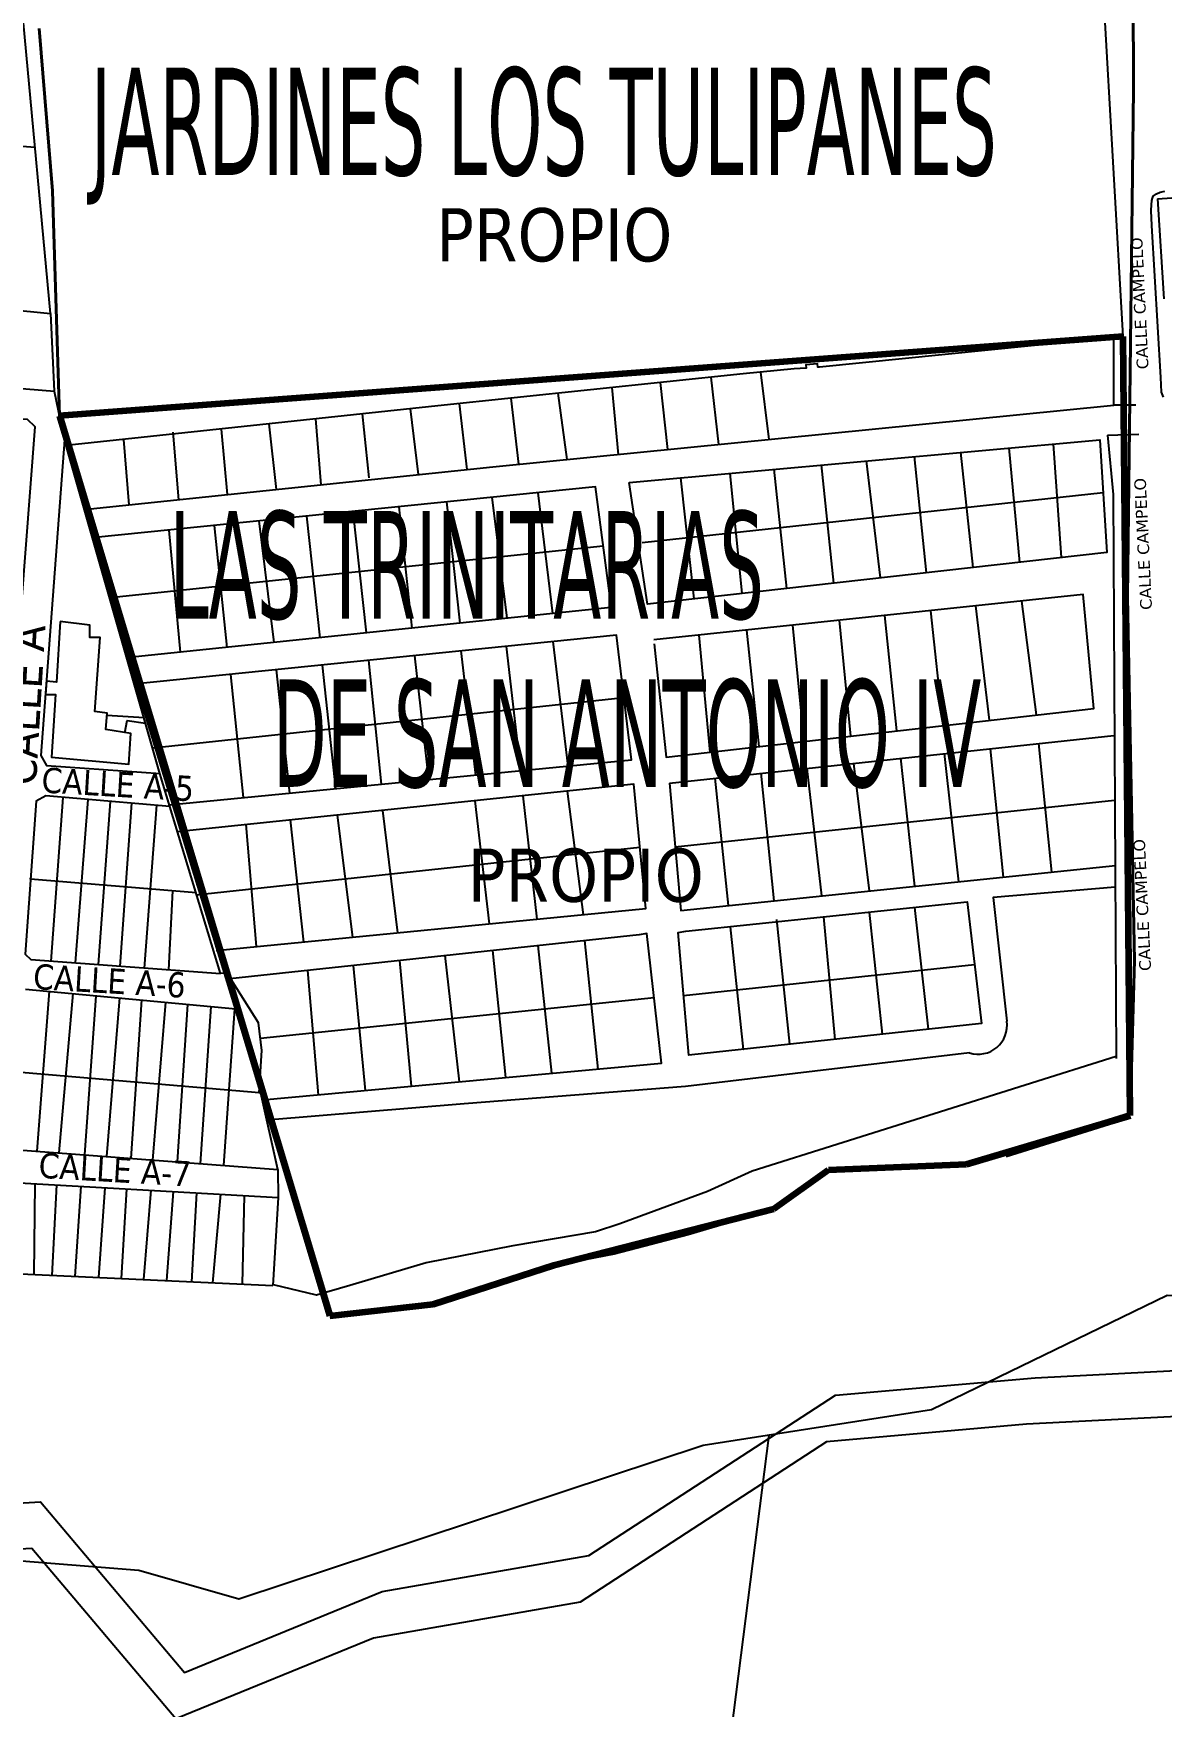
# Model space of a CAD drawing. Header units: metres. Extents: x 2 to 659295185, y -28 to 1124222152.
# Drawn here: x 659697.9 to 659988.6, y 1123626.6 to 1124057.8 of the extents above; entities that cross this region are included whole.
import ezdxf

# ---------------------------------------------------------------- set-up
doc = ezdxf.new("R2010")
doc.units = ezdxf.units.M
doc.header["$MEASUREMENT"] = 0
doc.linetypes.add('HIDDEN', pattern=[0.375, 0.25, -0.125])
doc.layers.get('0').update_dxf_attribs({"linetype": 'CONTINUOUS'})
for name, color, linetype in [('CALLES', 1, 'CONTINUOUS'), ('División Parroquial', 130, 'CONTINUOUS'), ('MANZANA', 30, 'CONTINUOUS'), ('PARCELA SL', 1, 'CONTINUOUS'), ('Parcelas', 140, 'CONTINUOUS'), ('TEXTOS', 7, 'CONTINUOUS')]:
    doc.layers.add(name, color=color, linetype=linetype)
doc.styles.add('ROMAN', font='verdana.ttf')
doc.styles.get("Standard").update_dxf_attribs({"font": 'tahoma.ttf'})

msp = doc.modelspace()

# ---------------------------------------------------------------- linework, layer by layer
at = {"color": 40, "lineweight": 100, "true_color": 0xf8d731}
for p, q in [((659978.7332, 1123979.6698), (659704.6113, 1123959.2485)), ((659980.5301, 1123778.9015), (659978.7332, 1123979.6698)), ((659704.6113, 1123959.2485), (659774.2915, 1123727.2747)), ((659938.3815, 1123766.3709), (659980.5301, 1123778.9015)), ((659888.7073, 1123754.842), (659902.7515, 1123764.8665)), ((659902.7515, 1123764.8665), (659938.3815, 1123766.3709)), ((659831.999, 1123740.3045), (659888.7073, 1123754.842)), ((659800.8892, 1123730.28), (659831.999, 1123740.3045)), ((659774.2915, 1123727.2747), (659800.8892, 1123730.28))]:
    msp.add_line(p, q, dxfattribs=at)
at = {"layer": 'División Parroquial', "color": 1, "flags": 128}
for points in [[(659490.4773, 1123591.9806), (659581.33, 1123638.0713), (659633.1221, 1123653.5881), (659660.3664, 1123677.0533), (659699.7403, 1123679.3629), (659736.8054, 1123635.3918), (659787.7647, 1123656.2176), (659841.0411, 1123665.4757), (659904.5671, 1123706.8073), (659956.0788, 1123711.3464), (660035.3544, 1123715.3855), (660084.1863, 1123715.9954), (660137.5287, 1123737.2311), (660193.1221, 1123746.4892), (660251.0245, 1123737.2311), (660313.5692, 1123730.2925), (660359.8943, 1123730.2925), (660415.4878, 1123718.7149), (660478.8571, 1123664.8658), (660541.9791, 1123647.2094), (660568.3658, 1123600.6689)], [(660566.1134, 1123588.6674), (660539.7267, 1123635.208), (660476.6047, 1123652.8644), (660413.2354, 1123706.7134), (660357.6419, 1123718.291), (660311.3168, 1123718.291), (660248.7721, 1123725.2296), (660190.8697, 1123734.4878), (660135.2763, 1123725.2296), (660081.9339, 1123703.994), (660033.102, 1123703.3841), (659953.8265, 1123699.3449), (659902.3147, 1123694.8058), (659838.7887, 1123653.4742), (659785.5123, 1123644.2161), (659734.553, 1123623.3904), (659697.4879, 1123667.3614), (659658.114, 1123665.0519), (659630.8697, 1123641.5867), (659579.0776, 1123626.0698)]]:
    msp.add_lwpolyline(points, dxfattribs=at)
at = {"layer": 'MANZANA', "lineweight": 40}
for p, q in [((659980.9294, 1124202.5055), (659981.3978, 1124043.3927)), ((659702.7796, 1124017.1972), (659699.3964, 1124059.0703)), ((659981.3978, 1124043.3927), (659979.8083, 1123912.4822)), ((659704.6113, 1123959.2485), (659702.7796, 1124017.1972)), ((659723.4388, 1123893.2138), (659704.6113, 1123959.2485)), ((659979.8083, 1123912.4822), (659981.6451, 1123818.8958)), ((659774.2915, 1123727.2747), (659723.4388, 1123893.2138)), ((659981.6451, 1123818.8958), (659980.5301, 1123778.9015)), ((659948.4211, 1123768.877), (659938.3815, 1123766.3709)), ((659902.7515, 1123764.8665), (659888.7073, 1123754.842)), ((659922.323, 1123765.8683), (659902.7515, 1123764.8665)), ((659938.3815, 1123766.3709), (659922.323, 1123765.8683)), ((659888.7073, 1123754.842), (659866.6219, 1123748.3254)), ((659866.6219, 1123748.3254), (659847.5579, 1123743.3132)), ((659847.5579, 1123743.3132), (659831.999, 1123740.3045)), ((659831.999, 1123740.3045), (659800.8892, 1123730.28)), ((659800.8892, 1123730.28), (659774.2915, 1123727.2747)), ((659774.2915, 1123727.2747), (659774.2915, 1123727.2747))]:
    msp.add_line(p, q, dxfattribs=at)
at = {"layer": 'MANZANA', "lineweight": -3}
for p, q in [((659978.7332, 1123979.6698), (659973.76, 1124066.7006)), ((659704.6113, 1123959.2485), (659978.7332, 1123979.6698))]:
    msp.add_line(p, q, dxfattribs=at)
at = {"layer": 'MANZANA', "lineweight": 100}
msp.add_line((659980.5301, 1123778.9015), (659948.4211, 1123768.877), dxfattribs=at)
at = {"layer": 'MANZANA', "linetype": 'Continuous'}
msp.add_lwpolyline([(659989.1059, 1123964.0615), (659988.5675, 1123965.3617), (659988.4251, 1123969.0861), (659986.1537, 1124008.2891), (659985.9848, 1124012.1546), (659986.027, 1124013.5971), (659986.0962, 1124014.7597), (659986.2829, 1124015.3522), (659986.4884, 1124015.8462), (659987.2911, 1124016.4751), (659988.2872, 1124016.8339), (659989.5003, 1124017.1613)], dxfattribs=at)
at = {"layer": 'MANZANA'}
for points in [[(660600.9547, 1123533.8443), (660603.93, 1123591.7022), (660566.1975, 1123610.1082), (660520.1823, 1123647.8407), (660466.8046, 1123664.4062), (660362.8102, 1123711.3417), (660321.3965, 1123706.7402), (660299.3092, 1123690.1747), (660154.8214, 1123695.6966), (660129.0529, 1123727.9072), (659990.0869, 1123732.5087), (659929.3468, 1123703.059), (659870.4473, 1123693.856), (659750.8077, 1123654.2829), (659725.0392, 1123661.6453), (659644.0524, 1123668.0874), (659623.8057, 1123645.0798), (659624.726, 1123592.6225)], [(659887.376, 1123696.5011), (659872.3323, 1123577.7142)]]:
    msp.add_lwpolyline(points, dxfattribs=at)
at = {"layer": 'PARCELA SL', "color": 1, "linetype": 'Continuous'}
for q in [(659997.4667, 1124015.8036), (659989.2144, 1123989.3942)]:
    msp.add_line((659987.6114, 1124015.1043), q, dxfattribs=at)
at = {"layer": 'Parcelas'}
for points in [[(659702.299, 1123985.5625), (659695.3621, 1124060.4811), (659684.263, 1124156.6729), (659677.2336, 1124207.1736), (659666.227, 1124110.4268), (659658.0877, 1123990.0021), (659658.1247, 1123990.5483), (659658.0877, 1123990.0021)], [(659660.8762, 1124031.2589), (659698.3244, 1124028.4876)], [(659705.9062, 1123953.0053), (659703.3164, 1123965.4917), (659656.8853, 1123969.2839), (659656.0529, 1123970.5788), (659658.0877, 1123990.0021), (659702.299, 1123985.5625), (659703.2239, 1123965.5842)], [(659982.0116, 1123961.9683), (659976.2984, 1123961.9683), (659976.2984, 1123979.4253), (659900.4399, 1123971.8077), (659900.063, 1123971.7777), (659899.9901, 1123972.6344), (659896.9641, 1123972.3428), (659897.037, 1123971.5407), (659893.9381, 1123971.3219), (659880.8314, 1123970.0277), (659802.1185, 1123961.7882), (659706.3067, 1123951.5434)], [(659859.3834, 1123967.7825), (659861.2709, 1123950.5549), (659861.2581, 1123950.6716)], [(659872.4399, 1123969.1493), (659874.4254, 1123951.8601)], [(659885.2989, 1123970.4688), (659887.4408, 1123953.1515), (659887.4297, 1123953.2411)], [(659820.9393, 1123963.7583), (659822.933, 1123946.7509)], [(659833.0315, 1123965.0241), (659835.3793, 1123947.9858)], [(659846.9674, 1123966.4829), (659848.6154, 1123949.2992)], [(659643.289, 1123771.8133), (659682.0432, 1123769.9634), (659684.078, 1123771.0733), (659698.3218, 1123956.4275), (659696.3795, 1123958.2773), (659657.9952, 1123961.1446), (659655.128, 1123959.3872), (659641.3467, 1123774.1256), (659643.289, 1123771.7208)], [(659710.9486, 1123935.0651), (659816.2453, 1123946.0873), (659976.2984, 1123961.9683)], [(659770.6176, 1123958.4199), (659771.9291, 1123941.4484)], [(659782.579, 1123959.6989), (659784.3514, 1123943.2731)], [(659795.0041, 1123961.0274), (659797.0294, 1123944.0758)], [(659807.6507, 1123962.3673), (659809.5856, 1123945.3902)], [(659733.8137, 1123954.9988), (659735.2491, 1123937.6088)], [(659746.2436, 1123955.8137), (659747.8053, 1123938.9232)], [(659758.5651, 1123957.1312), (659760.4532, 1123940.2471), (659760.4168, 1123940.2433)], [(659974.7109, 1123954.2778), (659982.7503, 1123954.5298)], [(659974.7109, 1123954.2778), (659976.1692, 1123938.9654), (659976.8984, 1123793.5707)], [(659733.0063, 1123858.5708), (659730.509, 1123867.0801), (659705.9062, 1123953.0053), (659699.8017, 1123871.7047), (659701.2815, 1123869.1149), (659730.6015, 1123867.0801)], [(659721.1367, 1123953.1291), (659722.473, 1123936.2715)], [(659851.4339, 1123942.053), (659972.7273, 1123953.0741), (659974.4859, 1123923.9897), (659856.1795, 1123910.6969), (659851.4339, 1123942.053)], [(659936.831, 1123949.8181), (659940.0003, 1123920.115)], [(659949.2843, 1123950.9477), (659952.0099, 1123921.4643)], [(659960.7015, 1123951.9833), (659962.7487, 1123922.671)], [(659888.6972, 1123945.4521), (659891.9882, 1123914.7203)], [(659900.903, 1123946.5592), (659904.0927, 1123916.0804)], [(659912.4792, 1123947.6092), (659916.1268, 1123917.4325)], [(659924.841, 1123948.7305), (659927.9758, 1123918.7639)], [(659864.6864, 1123943.2742), (659868.112, 1123912.0376)], [(659877.3787, 1123944.4254), (659880.4243, 1123913.421)], [(659846.3804, 1123913.4899), (659842.7454, 1123940.928), (659712.9419, 1123927.7952)], [(659804.3799, 1123937.0464), (659807.7873, 1123905.7829)], [(659816.0351, 1123938.2256), (659819.8563, 1123907.0372), (659819.8684, 1123907.0385)], [(659827.8403, 1123939.42), (659831.6375, 1123908.2617)], [(659854.7675, 1123926.5635), (659973.5519, 1123939.4365)], [(659768.2784, 1123933.3938), (659771.6603, 1123902.0281)], [(659780.2348, 1123934.6035), (659783.6253, 1123903.2717)], [(659792.0752, 1123935.8015), (659795.3945, 1123904.4949)], [(659732.7455, 1123929.7988), (659735.6854, 1123898.2891)], [(659744.4698, 1123930.985), (659747.7664, 1123899.5447)], [(659755.9855, 1123932.1501), (659759.8354, 1123900.7991)], [(659717.6322, 1123912.4345), (659844.7572, 1123925.7421)], [(659846.3804, 1123913.4899), (659846.7296, 1123909.8302), (659721.7362, 1123896.8394)], [(659857.8993, 1123900.4657), (659860.9618, 1123871.2993), (659971.2109, 1123883.8408), (659968.4401, 1123913.1531), (659857.7535, 1123901.4865)], [(659952.5062, 1123911.4736), (659956.2968, 1123882.1442)], [(659917.2377, 1123907.7563), (659920.3106, 1123878.0506)], [(659929.0572, 1123909.0021), (659932.2635, 1123879.4103)], [(659940.6868, 1123910.2279), (659944.2, 1123880.7682)], [(659704.7795, 1123906.2019), (659703.877, 1123890.6019), (659701.2417, 1123890.8834), (659700.9796, 1123887.3931), (659703.6192, 1123887.3788), (659702.5878, 1123871.2632), (659722.4422, 1123869.4582), (659722.9579, 1123877.3226), (659716.5117, 1123878.354), (659716.8984, 1123882.6086), (659713.6753, 1123882.9953), (659715.0935, 1123902.0762), (659712.3861, 1123902.0762), (659712.3861, 1123905.2994), (659704.7795, 1123906.2019)], [(659732.8756, 1123858.9654), (659852.0087, 1123870.5738), (659848.1393, 1123902.7022), (659723.7296, 1123890.0385)], [(659869.4135, 1123902.7155), (659872.2439, 1123872.5827)], [(659881.6656, 1123904.0069), (659884.8675, 1123874.0187)], [(659893.4698, 1123905.2511), (659896.4048, 1123875.3311)], [(659905.5473, 1123906.5241), (659908.4689, 1123876.7035)], [(659808.0233, 1123898.6188), (659811.8283, 1123866.6586)], [(659819.7469, 1123899.8121), (659823.4068, 1123867.7868), (659823.3818, 1123868.0057)], [(659831.7144, 1123901.0303), (659835.6227, 1123868.9771), (659835.5871, 1123869.269)], [(659760.4445, 1123893.7757), (659763.9055, 1123861.9889)], [(659772.3077, 1123894.9833), (659775.702, 1123863.1384), (659775.6732, 1123863.4085)], [(659784.228, 1123896.1966), (659787.5128, 1123864.2892)], [(659796.0676, 1123897.4018), (659799.706, 1123865.4774)], [(659748.6973, 1123892.5799), (659751.9559, 1123860.8246)], [(659728.7716, 1123873.6225), (659850.0748, 1123886.631)], [(659726.4032, 1123881.4198), (659716.8435, 1123882.0041)], [(659721.4746, 1123877.56), (659722.0554, 1123880.6747), (659726.798, 1123880.0409)], [(659861.8368, 1123864.591), (659976.3151, 1123876.8409)], [(659932.5824, 1123872.1612), (659936.3347, 1123839.1419)], [(659947.8981, 1123840.3314), (659944.5133, 1123873.4379)], [(659956.9229, 1123874.7658), (659960.2679, 1123841.6038)], [(659897.2277, 1123868.378), (659901.012, 1123835.5085)], [(659909.2665, 1123869.6663), (659913.3118, 1123836.7737), (659913.1823, 1123836.7603)], [(659921.3416, 1123870.9584), (659924.9601, 1123837.9719)], [(659745.0252, 1123821.4246), (659855.7118, 1123832.2162), (659852.6493, 1123864.2993), (659734.9627, 1123852.0494)], [(659861.8368, 1123864.591), (659864.7534, 1123831.7787), (659976.7526, 1123843.2995)], [(659873.5101, 1123865.8401), (659876.9493, 1123833.0333)], [(659885.3585, 1123867.108), (659888.6867, 1123834.2406)], [(659746.1402, 1123815.4695), (659733.0063, 1123858.5708), (659701.0966, 1123861.2531), (659698.5993, 1123859.9582), (659695.732, 1123820.4641), (659697.2119, 1123819.0767), (659746.1402, 1123815.4695)], [(659702.4758, 1123818.6886), (659705.5205, 1123860.8813)], [(659711.9194, 1123860.3434), (659708.6151, 1123818.236), (659708.5028, 1123818.2443)], [(659717.66, 1123859.8608), (659714.5878, 1123817.7957)], [(659720.2332, 1123817.3795), (659723.2092, 1123859.3944)], [(659815.4203, 1123828.2879), (659811.6951, 1123860.0364)], [(659827.7409, 1123829.4892), (659824.1239, 1123861.3301)], [(659839.6196, 1123830.6473), (659835.5644, 1123862.521)], [(659863.3004, 1123848.1254), (659976.4609, 1123860.216)], [(659729.6081, 1123858.8565), (659726.4306, 1123816.9226), (659726.4402, 1123817.0488)], [(659764.0436, 1123855.0764), (659767.4834, 1123823.6142)], [(659776.1486, 1123856.3364), (659780.0959, 1123824.8439)], [(659787.8573, 1123857.5552), (659791.7309, 1123825.9783)], [(659752.6708, 1123853.8926), (659755.2903, 1123822.4255)], [(659854.2081, 1123847.9698), (659739.7752, 1123835.7162)], [(659739.7953, 1123836.2915), (659697.1358, 1123839.8005), (659697.1626, 1123840.1685)], [(659976.6768, 1123837.7604), (659945.2528, 1123835.1329), (659948.7528, 1123803.1956)], [(659732.7471, 1123816.4569), (659733.8419, 1123836.7812), (659733.8117, 1123836.7837)], [(659866.0659, 1123826.3829), (659938.5445, 1123833.9662), (659942.1903, 1123802.6123), (659866.7951, 1123794.4457), (659864.0242, 1123826.0913), (659866.0659, 1123826.3829)], [(659889.3991, 1123829.4454), (659892.7332, 1123797.2552)], [(659901.4816, 1123830.0884), (659904.4518, 1123798.5246)], [(659913.2869, 1123831.3236), (659916.6534, 1123799.8462)], [(659924.9479, 1123832.5436), (659928.4693, 1123801.1261)], [(659853.9618, 1123825.5079), (659748.5251, 1123814.133)], [(659756.9834, 1123782.9249), (659859.7951, 1123792.404), (659856.0035, 1123825.7996), (659853.9618, 1123825.5079)], [(659877.4233, 1123827.5712), (659880.7887, 1123795.9614), (659880.7731, 1123795.9597)], [(659816.1904, 1123821.433), (659819.578, 1123788.6961)], [(659831.5288, 1123789.7979), (659827.9913, 1123822.7061)], [(659839.9053, 1123823.9915), (659843.3217, 1123790.8852)], [(659768.5076, 1123816.2888), (659771.3011, 1123784.245)], [(659780.324, 1123817.5636), (659783.4099, 1123785.3614)], [(659792.2691, 1123818.8523), (659795.2027, 1123786.4487)], [(659803.9414, 1123820.1116), (659807.6006, 1123787.5918)], [(659940.4328, 1123817.7271), (659865.4534, 1123809.7683)], [(659760.8465, 1123764.9688), (659756.4993, 1123784.6697), (659756.0369, 1123784.7622), (659756.7768, 1123795.6762), (659755.8519, 1123802.7981), (659747.8051, 1123815.562), (659746.1402, 1123815.4695)], [(659695.8245, 1123811.4924), (659750.0472, 1123806.3872)], [(659701.9358, 1123810.917), (659698.7927, 1123769.7039), (659698.9626, 1123769.6909)], [(659708.0643, 1123810.34), (659704.4371, 1123769.2732)], [(659713.9663, 1123809.7843), (659711.0791, 1123768.7664), (659711.1046, 1123769.1297)], [(659720.043, 1123809.2121), (659716.7375, 1123768.3346), (659716.8155, 1123768.3286)], [(659725.7045, 1123808.6791), (659723.0046, 1123767.8564), (659723.0342, 1123768.3036)], [(659728.6771, 1123767.4235), (659732.0078, 1123808.0856)], [(659737.6089, 1123807.5583), (659734.9302, 1123766.9464)], [(659756.4001, 1123798.8206), (659857.8729, 1123809.3341)], [(659743.5713, 1123806.9969), (659740.8645, 1123766.4936)], [(659746.9617, 1123766.0283), (659749.8055, 1123806.4099)], [(659939.1278, 1123795.029), (659865.9201, 1123786.4249), (659808.8997, 1123781.9041), (659758.0042, 1123777.675)], [(659976.8955, 1123794.1555), (659883.1283, 1123764.5501), (659871.6075, 1123759.3001), (659849.0035, 1123750.9877), (659842.7327, 1123748.946), (659821.4412, 1123745.3002), (659799.1289, 1123740.9253), (659779.4416, 1123735.092), (659770.8375, 1123732.6128), (659759.7542, 1123735.2378)], [(659756.0369, 1123784.7622), (659692.7506, 1123790.1519)], [(659691.7549, 1123770.2409), (659760.8465, 1123764.9688), (659760.9389, 1123757.7545)], [(659685.0029, 1123762.1016), (659683.4306, 1123738.6086), (659759.5516, 1123735.0939)], [(659685.0029, 1123762.1016), (659760.9389, 1123757.7545)], [(659698.2442, 1123761.3436), (659697.955, 1123737.938)], [(659702.7459, 1123737.7168), (659703.8889, 1123761.0204)], [(659710.0867, 1123760.6656), (659708.5946, 1123737.4467)], [(659716.274, 1123760.3114), (659714.6903, 1123737.1653)], [(659721.9081, 1123759.9889), (659720.5049, 1123736.8968)], [(659728.1165, 1123759.6335), (659726.2528, 1123736.6314)], [(659732.2563, 1123736.3542), (659734.0219, 1123759.2954)], [(659738.7382, 1123736.0549), (659740.0354, 1123758.9511)], [(659746.1305, 1123758.6022), (659744.0161, 1123735.8112)], [(659752.1598, 1123758.257), (659751.6809, 1123735.4573)], [(659760.9389, 1123757.7545), (659759.5516, 1123735.0939)]]:
    msp.add_lwpolyline(points, dxfattribs=at)
msp.add_arc((659941.3327, 1123802.1856), 7.4885, 252.876552, 7.751649, dxfattribs=at)

# ---------------------------------------------------------------- texts
at = {"layer": 'CALLES', "color": 0, "style": 'ROMAN'}
for p in [(659985.2734, 1123971.2863), (659986.1622, 1123909.2884), (659985.9362, 1123816.2256)]:
    msp.add_text('CALLE CAMPELO', height=3, rotation=92.741292, dxfattribs=at).set_placement(p)
at = {"layer": 'CALLES', "color": 0}
for s, height, rotation, p in [('CALLE A', 8.5, 86.566794, (659698.5043, 1123863.8076)), ('CALLE A', 8.5, 86.566794, (659698.5043, 1123863.8076)), ('CALLE A-5', 6.5, 356.636877, (659699.8308, 1123862.1757)), ('CALLE A-5', 6.5, 356.636877, (659699.8308, 1123862.1757)), ('CALLE A-6', 6.5, 356.636877, (659697.667, 1123811.5341)), ('CALLE A-6', 6.5, 356.636877, (659697.667, 1123811.5341)), ('CALLE A-7', 6.5, 356.636877, (659699.0878, 1123762.892)), ('CALLE A-7', 6.5, 356.636877, (659699.0878, 1123762.892))]:
    msp.add_text(s, height=height, rotation=rotation, dxfattribs=at).set_placement(p)
at = {"layer": 'TEXTOS', "color": 0, "width": 0.555556}
for s, p in [('JARDINES LOS TULIPANES', (659712.6268, 1124021.2752)), ('LAS TRINITARIAS ', (659732.923, 1123906.9753)), ('DE SAN ANTONIO IV', (659759.5281, 1123863.6113))]:
    msp.add_text(s, height=27.699362, dxfattribs=at).set_placement(p)
at = {"layer": 'TEXTOS', "linetype": 'HIDDEN', "lineweight": 40, "char_height": 13.69045, "width": 430.648476, "attachment_point": 1}
for insert in [(659801.6791, 1124012.7388), (659809.7975, 1123847.6949)]:
    msp.add_mtext('PROPIO', dxfattribs=dict(at, insert=insert))

doc.saveas('drawing.dxf')
